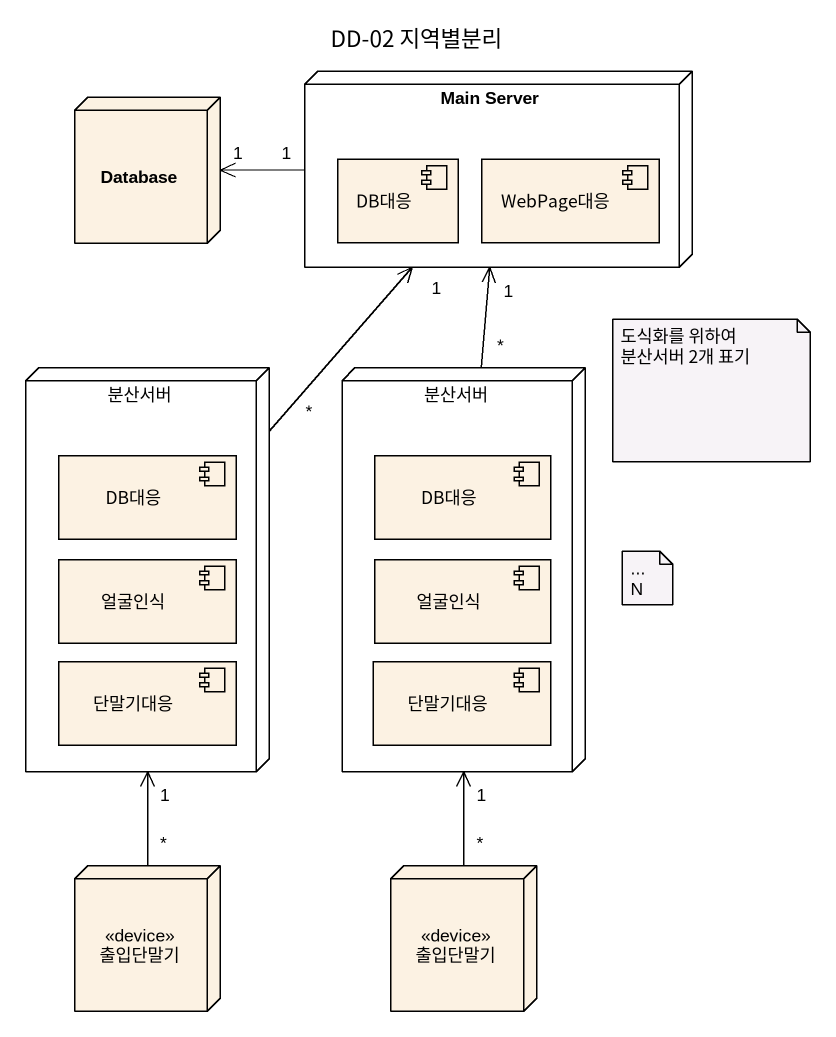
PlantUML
@startuml
title DD-02 지역별분리
node "Database" as Database_
node "Main Server" as Main_Server {
  component DB대응
  component WebPage대응
}
node 분산서버 {
  component "DB대응" as DB대응_2
  component 얼굴인식
  component 단말기대응
}
node "분산서버" as 분산서버_2 {
  component "DB대응" as DB대응_3
  component "얼굴인식" as 얼굴인식_2
  component "단말기대응" as 단말기대응_2
}
node 출입단말기 <<device>>
node "출입단말기" as 출입단말기_2 <<device>>
Main_Server "1" -left-> "1" Database_
분산서버 "*" -up-> "1" Main_Server
분산서버_2 "*" -up-> "1" Main_Server
출입단말기 "*" -up-> "1" 분산서버
출입단말기_2 "*" -up-> "1" 분산서버_2
note as N1
  도식화를 위하여 분산서버 2개 표기
end note
note as N2
  ~...N
end note
@enduml
